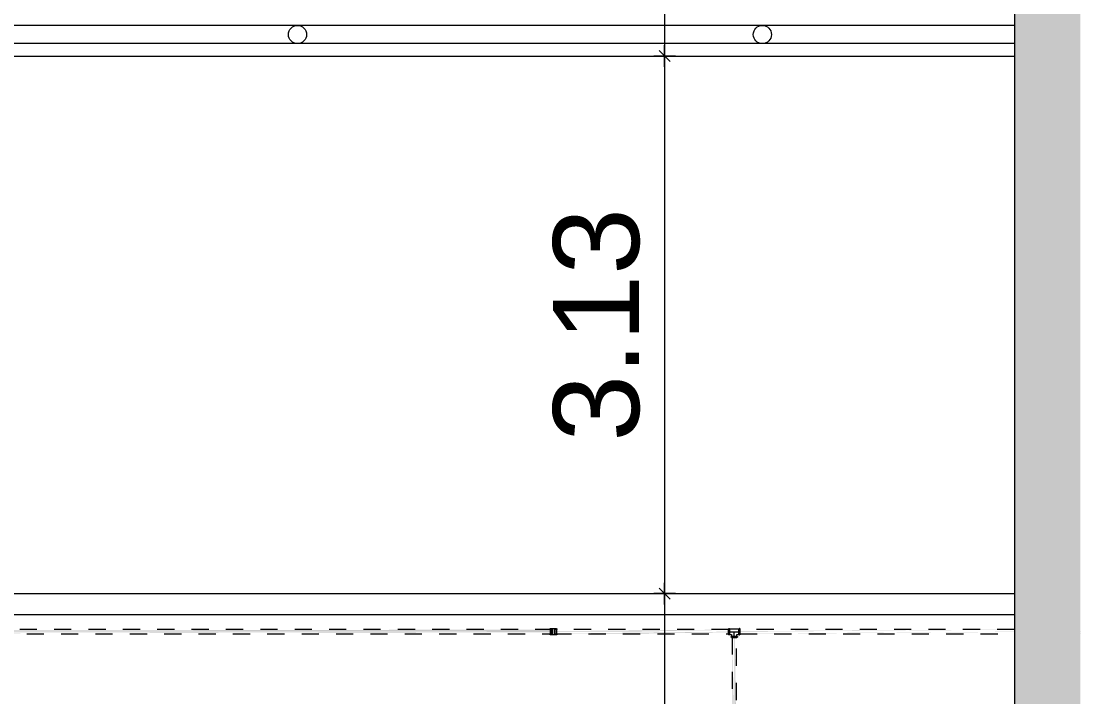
# Model space of a CAD drawing. Header units: metres. Extents: x 149 to 429, y -3 to 162.
# Drawn here: x 339.56 to 345.69, y 103.48 to 107.42 of the extents above; entities that cross this region are included whole.
import ezdxf

# ---------------------------------------------------------------- set-up
doc = ezdxf.new("R2010")
doc.units = ezdxf.units.M
doc.linetypes.add('Aligning Line', pattern=[0.012, 0.006, -0.006])
doc.linetypes.add('IMPORT-Dashed _3_', pattern=[0.75, 0.5, -0.25])
doc.layers.add('1053_ARQ_BASE_MATADOURO_2_dwg', color=7, linetype='Continuous', lineweight=5, true_color=0x767676)
doc.layers.add('1053_ARQ_BASE_MATADOURO_dwg', color=7, linetype='Continuous', lineweight=5, true_color=0x767676)
for name, color, linetype, lineweight in [('A-COTAS', 7, 'Continuous', 9), ('A-DETL', 7, 'Continuous', 5), ('A-DETL-GENF', 7, 'Continuous', 5), ('A-PISO', 7, 'Continuous', 5), ('A-PROJEÇÃO', 7, 'IMPORT-Dashed _3_', 15), ('A-VISTA03', 7, 'Continuous', 9), ('P-PIPE', 7, 'Continuous', 5), ('P-PIPE-CNTR', 7, 'Continuous', 5)]:
    doc.layers.add(name, color=color, linetype=linetype, lineweight=lineweight)
doc.styles.add('Arial_6', font='arial.ttf', dxfattribs={"height": 0.5})

# ---------------------------------------------------------------- blocks, each defined once
blk = doc.blocks.new('AÇO_Luva - AÇO_Luva-V131-TÉRREO 1_20 - Dependente 2')
at = {"layer": 'P-PIPE'}
for p, q in [((0.005, 0.0162), (0.034, 0.0162)), ((0.005, 0.0162), (0.005, -0.0162)), ((0.005, 0.0162), (0.005, 0.0115)), ((0.034, 0.0162), (0.034, -0.0162)), ((0.034, 0.0162), (0.034, 0.0115)), ((0.005, -0.0115), (0.005, -0.0162)), ((0.034, -0.0162), (0.005, -0.0162)), ((0.034, -0.0115), (0.034, -0.0162))]:
    blk.add_line(p, q, dxfattribs=at)
at = {"layer": 'P-PIPE', "flags": 128}
for points in [[(0.005, 0.0162), (0.005, 0.0163), (0.005, 0.0164), (0.005, 0.0165), (0.005, 0.0166), (0.005, 0.0167), (0.0049, 0.0168), (0.0049, 0.0169), (0.0049, 0.017), (0.0048, 0.0171), (0.0048, 0.0172), (0.0048, 0.0173), (0.0047, 0.0174), (0.0047, 0.0174), (0.0046, 0.0175), (0.0046, 0.0176), (0.0045, 0.0177), (0.0044, 0.0178), (0.0044, 0.0178), (0.0043, 0.0179), (0.0042, 0.018), (0.0042, 0.0181), (0.0041, 0.0181), (0.004, 0.0182), (0.0039, 0.0182), (0.0039, 0.0183), (0.0038, 0.0184), (0.0037, 0.0184), (0.0036, 0.0185), (0.0035, 0.0185), (0.0034, 0.0185), (0.0033, 0.0186), (0.0032, 0.0186), (0.0031, 0.0186), (0.003, 0.0186), (0.0029, 0.0187), (0.0028, 0.0187), (0.0027, 0.0187), (0.0026, 0.0187), (0.0025, 0.0187), (0.0024, 0.0187), (0.0023, 0.0187), (0.0022, 0.0187), (0.0021, 0.0187), (0.002, 0.0187), (0.0019, 0.0186), (0.0018, 0.0186), (0.0017, 0.0186), (0.0016, 0.0185), (0.0016, 0.0185), (0.0015, 0.0185), (0.0014, 0.0184), (0.0013, 0.0184), (0.0012, 0.0183), (0.0011, 0.0183), (0.001, 0.0182), (0.0009, 0.0182), (0.0009, 0.0181), (0.0008, 0.018), (0.0007, 0.018), (0.0007, 0.0179), (0.0006, 0.0178), (0.0005, 0.0177), (0.0005, 0.0177), (0.0004, 0.0176), (0.0004, 0.0175), (0.0003, 0.0174), (0.0003, 0.0173), (0.0002, 0.0172), (0.0002, 0.0171), (0.0001, 0.017), (0.0001, 0.0169), (0.0001, 0.0168), (0.0001, 0.0167), (0, 0.0167), (0, 0.0166), (0, 0.0165), (0, 0.0164), (0, 0.0163), (0, 0.0162)], [(0, -0.0162), (0, -0.0161), (0, -0.0161), (0, -0.016), (0, -0.0159), (0, -0.0157), (0, -0.0156), (0, -0.0154), (0, -0.0152), (0, -0.0149), (0, -0.0147), (0, -0.0144), (0, -0.0141), (0, -0.0137), (0, -0.0134), (0, -0.013), (0, -0.0126), (0, -0.0122), (0, -0.0117), (0, -0.0113), (0, -0.0108), (0, -0.0103), (0, -0.0098), (0, -0.0093), (0, -0.0088), (0, -0.0082), (0, -0.0076), (0, -0.0071), (0, -0.0065), (0, -0.0059), (0, -0.0053), (0, -0.0046), (0, -0.004), (0, -0.0034), (0, -0.0028), (0, -0.0021), (0, -0.0015), (0, -0.0008), (0, -0.0002), (0, 0.0005), (0, 0.0011), (0, 0.0018), (0, 0.0024), (0, 0.003), (0, 0.0037), (0, 0.0043), (0, 0.0049), (0, 0.0055), (0, 0.0061), (0, 0.0067), (0, 0.0073), (0, 0.0079), (0, 0.0085), (0, 0.009), (0, 0.0095), (0, 0.01), (0, 0.0105), (0, 0.011), (0, 0.0115), (0, 0.0119), (0, 0.0124), (0, 0.0128), (0, 0.0132), (0, 0.0135), (0, 0.0139), (0, 0.0142), (0, 0.0145), (0, 0.0148), (0, 0.015), (0, 0.0153), (0, 0.0155), (0, 0.0156), (0, 0.0158), (0, 0.0159), (0, 0.016), (0, 0.0161), (0, 0.0162), (0, 0.0162)], [(0, 0.0162), (0, 0.0161), (0, 0.0161), (0, 0.016), (0, 0.0159), (0, 0.0157), (0, 0.0156), (0, 0.0154), (0, 0.0152), (0, 0.0149), (0, 0.0147), (0, 0.0144), (0, 0.0141), (0, 0.0137), (0, 0.0134), (0, 0.013), (0, 0.0126), (0, 0.0122)], [(0.005, 0.0162), (0.005, 0.0161), (0.005, 0.0161), (0.005, 0.016), (0.005, 0.0159), (0.005, 0.0157), (0.005, 0.0156), (0.005, 0.0154), (0.005, 0.0152), (0.005, 0.0149), (0.005, 0.0147), (0.005, 0.0144), (0.005, 0.0141), (0.005, 0.0137), (0.005, 0.0134), (0.005, 0.013), (0.005, 0.0126), (0.005, 0.0122), (0.005, 0.0117), (0.005, 0.0113), (0.005, 0.0108), (0.005, 0.0103), (0.005, 0.0098), (0.005, 0.0093), (0.005, 0.0088), (0.005, 0.0082), (0.005, 0.0076), (0.005, 0.0071), (0.005, 0.0065), (0.005, 0.0059), (0.005, 0.0053), (0.005, 0.0046), (0.005, 0.004), (0.005, 0.0034), (0.005, 0.0028), (0.005, 0.0021), (0.005, 0.0015), (0.005, 0.0008), (0.005, 0.0002), (0.005, -0.0005), (0.005, -0.0011), (0.005, -0.0018), (0.005, -0.0024), (0.005, -0.003), (0.005, -0.0037), (0.005, -0.0043), (0.005, -0.0049), (0.005, -0.0055), (0.005, -0.0061), (0.005, -0.0067), (0.005, -0.0073), (0.005, -0.0079), (0.005, -0.0085), (0.005, -0.009), (0.005, -0.0095), (0.005, -0.01), (0.005, -0.0105), (0.005, -0.011), (0.005, -0.0115), (0.005, -0.0119), (0.005, -0.0124), (0.005, -0.0128), (0.005, -0.0132), (0.005, -0.0135), (0.005, -0.0139), (0.005, -0.0142), (0.005, -0.0145), (0.005, -0.0148), (0.005, -0.015), (0.005, -0.0153), (0.005, -0.0155), (0.005, -0.0156), (0.005, -0.0158), (0.005, -0.0159), (0.005, -0.016), (0.005, -0.0161), (0.005, -0.0162), (0.005, -0.0162)], [(0.005, 0.0119), (0.005, 0.0124), (0.005, 0.0128), (0.005, 0.0132), (0.005, 0.0135), (0.005, 0.0139), (0.005, 0.0142), (0.005, 0.0145), (0.005, 0.0148), (0.005, 0.015), (0.005, 0.0153), (0.005, 0.0155), (0.005, 0.0156), (0.005, 0.0158), (0.005, 0.0159), (0.005, 0.016), (0.005, 0.0161), (0.005, 0.0162), (0.005, 0.0162)], [(0.039, 0.0162), (0.039, 0.0163), (0.039, 0.0164), (0.039, 0.0165), (0.039, 0.0166), (0.039, 0.0167), (0.0389, 0.0168), (0.0389, 0.0169), (0.0389, 0.017), (0.0388, 0.0171), (0.0388, 0.0172), (0.0388, 0.0173), (0.0387, 0.0174), (0.0387, 0.0174), (0.0386, 0.0175), (0.0386, 0.0176), (0.0385, 0.0177), (0.0384, 0.0178), (0.0384, 0.0178), (0.0383, 0.0179), (0.0382, 0.018), (0.0382, 0.0181), (0.0381, 0.0181), (0.038, 0.0182), (0.0379, 0.0182), (0.0379, 0.0183), (0.0378, 0.0184), (0.0377, 0.0184), (0.0376, 0.0185), (0.0375, 0.0185), (0.0374, 0.0185), (0.0373, 0.0186), (0.0372, 0.0186), (0.0371, 0.0186), (0.037, 0.0186), (0.0369, 0.0187), (0.0368, 0.0187), (0.0367, 0.0187), (0.0366, 0.0187), (0.0365, 0.0187), (0.0364, 0.0187), (0.0363, 0.0187), (0.0362, 0.0187), (0.0361, 0.0187), (0.036, 0.0187), (0.0359, 0.0186), (0.0358, 0.0186), (0.0357, 0.0186), (0.0356, 0.0185), (0.0356, 0.0185), (0.0355, 0.0185), (0.0354, 0.0184), (0.0353, 0.0184), (0.0352, 0.0183), (0.0351, 0.0183), (0.035, 0.0182), (0.0349, 0.0182), (0.0349, 0.0181), (0.0348, 0.018), (0.0347, 0.018), (0.0347, 0.0179), (0.0346, 0.0178), (0.0345, 0.0177), (0.0345, 0.0177), (0.0344, 0.0176), (0.0344, 0.0175), (0.0343, 0.0174), (0.0343, 0.0173), (0.0342, 0.0172), (0.0342, 0.0171), (0.0341, 0.017), (0.0341, 0.0169), (0.0341, 0.0168), (0.0341, 0.0167), (0.034, 0.0167), (0.034, 0.0166), (0.034, 0.0165), (0.034, 0.0164), (0.034, 0.0163), (0.034, 0.0162)], [(0.034, -0.0162), (0.034, -0.0161), (0.034, -0.0161), (0.034, -0.016), (0.034, -0.0159), (0.034, -0.0157), (0.034, -0.0156), (0.034, -0.0154), (0.034, -0.0152), (0.034, -0.0149), (0.034, -0.0147), (0.034, -0.0144), (0.034, -0.0141), (0.034, -0.0137), (0.034, -0.0134), (0.034, -0.013), (0.034, -0.0126), (0.034, -0.0122), (0.034, -0.0117), (0.034, -0.0113), (0.034, -0.0108), (0.034, -0.0103), (0.034, -0.0098), (0.034, -0.0093), (0.034, -0.0088), (0.034, -0.0082), (0.034, -0.0076), (0.034, -0.0071), (0.034, -0.0065), (0.034, -0.0059), (0.034, -0.0053), (0.034, -0.0046), (0.034, -0.004), (0.034, -0.0034), (0.034, -0.0028), (0.034, -0.0021), (0.034, -0.0015), (0.034, -0.0008), (0.034, -0.0002), (0.034, 0.0005), (0.034, 0.0011), (0.034, 0.0018), (0.034, 0.0024), (0.034, 0.003), (0.034, 0.0037), (0.034, 0.0043), (0.034, 0.0049), (0.034, 0.0055), (0.034, 0.0061), (0.034, 0.0067), (0.034, 0.0073), (0.034, 0.0079), (0.034, 0.0085), (0.034, 0.009), (0.034, 0.0095), (0.034, 0.01), (0.034, 0.0105), (0.034, 0.011), (0.034, 0.0115), (0.034, 0.0119), (0.034, 0.0124), (0.034, 0.0128), (0.034, 0.0132), (0.034, 0.0135), (0.034, 0.0139), (0.034, 0.0142), (0.034, 0.0145), (0.034, 0.0148), (0.034, 0.015), (0.034, 0.0153), (0.034, 0.0155), (0.034, 0.0156), (0.034, 0.0158), (0.034, 0.0159), (0.034, 0.016), (0.034, 0.0161), (0.034, 0.0162), (0.034, 0.0162)], [(0.034, 0.0162), (0.034, 0.0161), (0.034, 0.0161), (0.034, 0.016), (0.034, 0.0159), (0.034, 0.0157), (0.034, 0.0156), (0.034, 0.0154), (0.034, 0.0152), (0.034, 0.0149), (0.034, 0.0147), (0.034, 0.0144), (0.034, 0.0141), (0.034, 0.0137), (0.034, 0.0134), (0.034, 0.013), (0.034, 0.0126), (0.034, 0.0122)], [(0.039, 0.0162), (0.039, 0.0161), (0.039, 0.0161), (0.039, 0.016), (0.039, 0.0159), (0.039, 0.0157), (0.039, 0.0156), (0.039, 0.0154), (0.039, 0.0152), (0.039, 0.0149), (0.039, 0.0147), (0.039, 0.0144), (0.039, 0.0141), (0.039, 0.0137), (0.039, 0.0134), (0.039, 0.013), (0.039, 0.0126), (0.039, 0.0122), (0.039, 0.0117), (0.039, 0.0113), (0.039, 0.0108), (0.039, 0.0103), (0.039, 0.0098), (0.039, 0.0093), (0.039, 0.0088), (0.039, 0.0082), (0.039, 0.0076), (0.039, 0.0071), (0.039, 0.0065), (0.039, 0.0059), (0.039, 0.0053), (0.039, 0.0046), (0.039, 0.004), (0.039, 0.0034), (0.039, 0.0028), (0.039, 0.0021), (0.039, 0.0015), (0.039, 0.0008), (0.039, 0.0002), (0.039, -0.0005), (0.039, -0.0011), (0.039, -0.0018), (0.039, -0.0024), (0.039, -0.003), (0.039, -0.0037), (0.039, -0.0043), (0.039, -0.0049), (0.039, -0.0055), (0.039, -0.0061), (0.039, -0.0067), (0.039, -0.0073), (0.039, -0.0079), (0.039, -0.0085), (0.039, -0.009), (0.039, -0.0095), (0.039, -0.01), (0.039, -0.0105), (0.039, -0.011), (0.039, -0.0115), (0.039, -0.0119), (0.039, -0.0124), (0.039, -0.0128), (0.039, -0.0132), (0.039, -0.0135), (0.039, -0.0139), (0.039, -0.0142), (0.039, -0.0145), (0.039, -0.0148), (0.039, -0.015), (0.039, -0.0153), (0.039, -0.0155), (0.039, -0.0156), (0.039, -0.0158), (0.039, -0.0159), (0.039, -0.016), (0.039, -0.0161), (0.039, -0.0162), (0.039, -0.0162)], [(0.039, 0.0124), (0.039, 0.0128), (0.039, 0.0132), (0.039, 0.0135), (0.039, 0.0139), (0.039, 0.0142), (0.039, 0.0145), (0.039, 0.0148), (0.039, 0.015), (0.039, 0.0153), (0.039, 0.0155), (0.039, 0.0156), (0.039, 0.0158), (0.039, 0.0159), (0.039, 0.016), (0.039, 0.0161), (0.039, 0.0162), (0.039, 0.0162)], [(0, -0.0119), (0, -0.0124), (0, -0.0128), (0, -0.0132), (0, -0.0135), (0, -0.0139), (0, -0.0142), (0, -0.0145), (0, -0.0148), (0, -0.015), (0, -0.0153), (0, -0.0155), (0, -0.0156), (0, -0.0158), (0, -0.0159), (0, -0.016), (0, -0.0161), (0, -0.0162), (0, -0.0162)], [(0, -0.0162), (0, -0.0163), (0, -0.0164), (0, -0.0165), (0, -0.0166), (0, -0.0167), (0.0001, -0.0168), (0.0001, -0.0169), (0.0001, -0.017), (0.0002, -0.0171), (0.0002, -0.0172), (0.0002, -0.0173), (0.0003, -0.0174), (0.0003, -0.0174), (0.0004, -0.0175), (0.0004, -0.0176), (0.0005, -0.0177), (0.0006, -0.0178), (0.0006, -0.0178), (0.0007, -0.0179), (0.0008, -0.018), (0.0008, -0.0181), (0.0009, -0.0181), (0.001, -0.0182), (0.0011, -0.0182), (0.0011, -0.0183), (0.0012, -0.0184), (0.0013, -0.0184), (0.0014, -0.0185), (0.0015, -0.0185), (0.0016, -0.0185), (0.0017, -0.0186), (0.0018, -0.0186), (0.0019, -0.0186), (0.002, -0.0186), (0.0021, -0.0187), (0.0022, -0.0187), (0.0023, -0.0187), (0.0024, -0.0187), (0.0025, -0.0187), (0.0026, -0.0187), (0.0027, -0.0187), (0.0028, -0.0187), (0.0029, -0.0187), (0.003, -0.0187), (0.0031, -0.0186), (0.0032, -0.0186), (0.0033, -0.0186), (0.0034, -0.0185), (0.0034, -0.0185), (0.0035, -0.0185), (0.0036, -0.0184), (0.0037, -0.0184), (0.0038, -0.0183), (0.0039, -0.0183), (0.004, -0.0182), (0.0041, -0.0182), (0.0041, -0.0181), (0.0042, -0.018), (0.0043, -0.018), (0.0043, -0.0179), (0.0044, -0.0178), (0.0045, -0.0177), (0.0045, -0.0177), (0.0046, -0.0176), (0.0046, -0.0175), (0.0047, -0.0174), (0.0047, -0.0173), (0.0048, -0.0172), (0.0048, -0.0171), (0.0049, -0.017), (0.0049, -0.0169), (0.0049, -0.0168), (0.0049, -0.0167), (0.005, -0.0167), (0.005, -0.0166), (0.005, -0.0165), (0.005, -0.0164), (0.005, -0.0163), (0.005, -0.0162)], [(0.005, -0.0162), (0.005, -0.0161), (0.005, -0.0161), (0.005, -0.016), (0.005, -0.0159), (0.005, -0.0157), (0.005, -0.0156), (0.005, -0.0154), (0.005, -0.0152), (0.005, -0.0149), (0.005, -0.0147), (0.005, -0.0144), (0.005, -0.0141), (0.005, -0.0137), (0.005, -0.0134), (0.005, -0.013), (0.005, -0.0126), (0.005, -0.0122)], [(0.034, -0.0124), (0.034, -0.0128), (0.034, -0.0132), (0.034, -0.0135), (0.034, -0.0139), (0.034, -0.0142), (0.034, -0.0145), (0.034, -0.0148), (0.034, -0.015), (0.034, -0.0153), (0.034, -0.0155), (0.034, -0.0156), (0.034, -0.0158), (0.034, -0.0159), (0.034, -0.016), (0.034, -0.0161), (0.034, -0.0162), (0.034, -0.0162)], [(0.034, -0.0162), (0.034, -0.0163), (0.034, -0.0164), (0.034, -0.0165), (0.034, -0.0166), (0.034, -0.0167), (0.0341, -0.0168), (0.0341, -0.0169), (0.0341, -0.017), (0.0342, -0.0171), (0.0342, -0.0172), (0.0342, -0.0173), (0.0343, -0.0174), (0.0343, -0.0174), (0.0344, -0.0175), (0.0344, -0.0176), (0.0345, -0.0177), (0.0346, -0.0178), (0.0346, -0.0178), (0.0347, -0.0179), (0.0348, -0.018), (0.0348, -0.0181), (0.0349, -0.0181), (0.035, -0.0182), (0.0351, -0.0182), (0.0351, -0.0183), (0.0352, -0.0184), (0.0353, -0.0184), (0.0354, -0.0185), (0.0355, -0.0185), (0.0356, -0.0185), (0.0357, -0.0186), (0.0358, -0.0186), (0.0359, -0.0186), (0.036, -0.0186), (0.0361, -0.0187), (0.0362, -0.0187), (0.0363, -0.0187), (0.0364, -0.0187), (0.0365, -0.0187), (0.0366, -0.0187), (0.0367, -0.0187), (0.0368, -0.0187), (0.0369, -0.0187), (0.037, -0.0187), (0.0371, -0.0186), (0.0372, -0.0186), (0.0373, -0.0186), (0.0374, -0.0185), (0.0374, -0.0185), (0.0375, -0.0185), (0.0376, -0.0184), (0.0377, -0.0184), (0.0378, -0.0183), (0.0379, -0.0183), (0.038, -0.0182), (0.0381, -0.0182), (0.0381, -0.0181), (0.0382, -0.018), (0.0383, -0.018), (0.0383, -0.0179), (0.0384, -0.0178), (0.0385, -0.0177), (0.0385, -0.0177), (0.0386, -0.0176), (0.0386, -0.0175), (0.0387, -0.0174), (0.0387, -0.0173), (0.0388, -0.0172), (0.0388, -0.0171), (0.0389, -0.017), (0.0389, -0.0169), (0.0389, -0.0168), (0.0389, -0.0167), (0.039, -0.0167), (0.039, -0.0166), (0.039, -0.0165), (0.039, -0.0164), (0.039, -0.0163), (0.039, -0.0162)], [(0.039, -0.0162), (0.039, -0.0161), (0.039, -0.0161), (0.039, -0.016), (0.039, -0.0159), (0.039, -0.0157), (0.039, -0.0156), (0.039, -0.0154), (0.039, -0.0152), (0.039, -0.0149), (0.039, -0.0147), (0.039, -0.0144), (0.039, -0.0141), (0.039, -0.0137), (0.039, -0.0134), (0.039, -0.013), (0.039, -0.0126), (0.039, -0.0122)]]:
    blk.add_lwpolyline(points, dxfattribs=at)
blk = doc.blocks.new('1053_ARQ_BASE_MATADOURO_dwg_PU-Tick-4039619-TÉRREO 1_20 - Dependente 2')
at = {"layer": 'A-COTAS', "color": 253, "true_color": 0xaaaaaa}
for p, q in [((0, -1), (0, 1)), ((1, 0), (-1, 0)), ((-0.5, -0.5), (0.5, 0.5))]:
    blk.add_line(p, q, dxfattribs=at)
blk = doc.blocks.new('1053_ARQ_BASE_MATADOURO_dwg_arq geral tgov-4039641-TÉRREO 1_20 - Dependente 2')
at = {"layer": 'A-COTAS', "color": 253, "true_color": 0xaaaaaa}
for p, q in [((6.6946, 34.9357), (6.6946, 24.0907)), ((6.6946, 23.9657), (6.6946, 20.9622)), ((6.6946, 20.8372), (6.6946, 14.4907))]:
    blk.add_line(p, q, dxfattribs=at)
at = {"layer": 'A-PROJEÇÃO', "color": 253, "true_color": 0xaaaaaa, "flags": 128}
blk.add_lwpolyline([(12.1996, 15.2781), (-3.0504, 15.2781), (-3.0504, 20.7782), (8.7296, 20.7782)], dxfattribs=at)
at = {"layer": 'A-VISTA03', "color": 253, "true_color": 0xaaaaaa, "flags": 128}
blk.add_lwpolyline([(8.7296, 20.8982), (-3.0504, 20.8982), (-3.0504, 20.7782), (8.7296, 20.7782)], dxfattribs=at)
for p, xscale, yscale, zscale, rotation in [((6.6946, 24.0282), 0.0625, 0.0625, 0.0625, 269.9999999999996), ((6.6946, 24.0282), 0.06250000000000001, 0.06250000000000001, 0.06250000000000001, 89.99999999999962), ((6.6946, 20.8997), 0.0625, 0.0625, 0.0625, 269.9999999999996), ((6.6946, 20.8997), 0.06250000000000001, 0.06250000000000001, 0.06250000000000001, 89.99999999999962)]:
    blk.add_blockref('1053_ARQ_BASE_MATADOURO_dwg_PU-Tick-4039619-TÉRREO 1_20 - Dependente 2', p, dxfattribs=dict(xscale=xscale, yscale=yscale, zscale=zscale, rotation=rotation))
at = {"layer": 'A-COTAS', "insert": (6.0457, 22.4639), "char_height": 0.5, "width": 1.628048, "attachment_point": 2, "rotation": 90, "line_spacing_factor": 0.941778, "style": 'Arial_6'}
blk.add_mtext('3.13', dxfattribs=at)
blk = doc.blocks.new('1053_ARQ_BASE_MATADOURO_dwg-3625622-TÉRREO 1_20 - Dependente 2')
blk.add_blockref('1053_ARQ_BASE_MATADOURO_dwg_arq geral tgov-4039641-TÉRREO 1_20 - Dependente 2', (130.2098, 83.186))
blk = doc.blocks.new('1053_ARQ_BASE_MATADOURO_2_dwg-3637054-TÉRREO 1_20 - Dependente 2')
at = {"layer": 'A-PISO', "color": 253, "true_color": 0xaaaaaa}
for p, q in [((138.9394, 74.2062), (127.1431, 74.2062)), ((138.9394, 74.1002), (127.1431, 74.1002))]:
    blk.add_line(p, q, dxfattribs=at)
at = {"layer": 'A-PISO', "color": 253, "true_color": 0xaaaaaa, "flags": 128}
blk.add_lwpolyline([(127.1431, 71.0282), (127.1431, 74.0282), (138.9394, 74.0282)], dxfattribs=at)
at = {"layer": 'A-PISO', "color": 253, "true_color": 0xaaaaaa}
for centre in [(134.7681, 74.1532), (137.4732, 74.1532)]:
    blk.add_circle(centre, 0.053, dxfattribs=at)

msp = doc.modelspace()

# ---------------------------------------------------------------- hatches: boundary and pattern name
at = {"layer": 'A-DETL-GENF', "true_color": 0xffff00}
h = msp.add_hatch(color=2, dxfattribs=at)
h.paths.add_polyline_path([(365.8845, 99.7704), (366.9273, 99.7791), (366.9273, 110.2375), (345.3444, 110.2375), (345.3444, 99.7704), (365.7098, 99.7704)])
h.paths.add_polyline_path([(348.6358, 99.8939), (345.729, 99.8939), (345.729, 109.9402), (366.7201, 109.9402), (366.7201, 99.8939), (349.5005, 99.8939)])
at = {"layer": 'P-PIPE', "true_color": 0xc0c0c0}
for points in [[(342.6569, 103.8642), (342.6569, 103.8767), (337.1974, 103.8674), (337.1974, 103.8642), (341.8366, 103.8642)], [(337.1974, 103.8517), (342.6569, 103.8609), (342.6569, 103.8642), (337.1974, 103.8534), (337.1974, 103.8521)], [(343.114, 103.8642), (343.6814, 103.875), (343.6814, 103.8763), (342.6669, 103.8674), (342.6669, 103.8642)], [(343.114, 103.8521), (343.6814, 103.861), (343.6814, 103.8642), (342.6669, 103.8534), (342.6669, 103.8521)], [(343.7024, 103.2663), (343.7144, 103.2663), (343.7036, 103.8312), (343.7024, 103.8312), (343.7024, 103.5905)], [(343.7177, 103.2663), (343.7265, 103.2663), (343.7177, 103.8312), (343.7144, 103.8312), (343.7144, 103.2663)]]:
    msp.add_hatch(color=9, dxfattribs=at).paths.add_polyline_path(points)
h = msp.add_hatch(color=9, dxfattribs=at)
h.paths.add_polyline_path([(346.9459, 103.8642), (347.9456, 103.875), (347.9456, 103.8767), (345.729, 103.8659), (345.729, 103.8642), (346.1719, 103.8642)])
h.paths.add_polyline_path([(343.7474, 103.8642), (345.3444, 103.8758), (345.3444, 103.8767), (343.7474, 103.8674)])
h = msp.add_hatch(color=9, dxfattribs=at)
h.paths.add_polyline_path([(343.7474, 103.8517), (345.3444, 103.863), (345.3444, 103.8642), (343.7474, 103.8534), (343.7474, 103.8521)])
h.paths.add_polyline_path([(346.0282, 103.8517), (347.9456, 103.8609), (347.9456, 103.8642), (345.729, 103.8528), (345.729, 103.8517)])

# ---------------------------------------------------------------- linework, layer by layer
at = {"layer": 'A-DETL'}
msp.add_line((345.3444, 110.2375), (345.3444, 99.7704), dxfattribs=at)
at = {"layer": 'P-PIPE', "linetype": 'Aligning Line', "lineweight": 15}
for p, q in [((342.6569, 103.8767), (337.1974, 103.8767)), ((337.1974, 103.8517), (342.6569, 103.8517)), ((342.6569, 103.8517), (342.6569, 103.8767)), ((343.6814, 103.8767), (342.6669, 103.8767)), ((342.6669, 103.8767), (342.6669, 103.8517)), ((342.6669, 103.8767), (342.6669, 103.8763)), ((342.6669, 103.8521), (342.6669, 103.8517)), ((342.6669, 103.8517), (343.6814, 103.8517)), ((343.6814, 103.8763), (343.6814, 103.8767)), ((343.6814, 103.8517), (343.6814, 103.8767)), ((343.6814, 103.8517), (343.6814, 103.8521)), ((345.3444, 103.8767), (343.7474, 103.8767)), ((343.7474, 103.8767), (343.7474, 103.8517)), ((343.7474, 103.8517), (345.3444, 103.8517)), ((343.7019, 103.8312), (343.7019, 103.2663)), ((343.7269, 103.2663), (343.7269, 103.8312))]:
    msp.add_line(p, q, dxfattribs=at)
at = {"layer": 'P-PIPE'}
for p, q in [((343.7474, 103.8799), (343.6814, 103.8799)), ((343.6814, 103.8799), (343.6814, 103.8485)), ((343.6814, 103.8799), (343.6814, 103.8753)), ((343.6814, 103.8799), (343.6814, 103.8753)), ((343.6814, 103.8799), (343.6814, 103.8485)), ((343.6814, 103.8531), (343.6814, 103.8485)), ((343.6814, 103.8531), (343.6814, 103.8485)), ((343.6814, 103.8485), (343.6987, 103.8485)), ((343.6849, 103.8824), (343.6839, 103.8824)), ((343.6839, 103.846), (343.6849, 103.846)), ((343.6874, 103.8799), (343.6874, 103.8485)), ((343.6874, 103.8799), (343.6874, 103.8485)), ((343.6987, 103.8485), (343.6987, 103.8312)), ((343.7301, 103.8485), (343.7474, 103.8485)), ((343.7301, 103.8312), (343.7301, 103.8485)), ((343.7414, 103.8485), (343.7414, 103.8799)), ((343.7414, 103.8485), (343.7414, 103.8799)), ((343.7449, 103.8824), (343.7439, 103.8824)), ((343.7439, 103.846), (343.7449, 103.846)), ((343.7474, 103.8778), (343.7474, 103.8799)), ((343.7474, 103.8485), (343.7474, 103.8799)), ((343.7474, 103.8753), (343.7474, 103.8799)), ((343.7474, 103.8485), (343.7474, 103.8799)), ((343.7474, 103.8485), (343.7474, 103.8531)), ((343.7474, 103.8485), (343.7474, 103.8506)), ((343.6962, 103.8347), (343.6962, 103.8337)), ((343.6987, 103.8372), (343.7301, 103.8372)), ((343.6987, 103.8372), (343.7301, 103.8372)), ((343.6987, 103.8312), (343.7033, 103.8312)), ((343.6987, 103.8312), (343.7301, 103.8312)), ((343.7033, 103.8312), (343.6987, 103.8312)), ((343.7301, 103.8312), (343.6987, 103.8312)), ((343.7255, 103.8312), (343.7301, 103.8312)), ((343.7301, 103.8312), (343.7255, 103.8312)), ((343.7326, 103.8337), (343.7326, 103.8347))]:
    msp.add_line(p, q, dxfattribs=at)
at = {"layer": 'P-PIPE', "flags": 128}
for points in [[(343.6814, 103.8799), (343.6814, 103.88), (343.6815, 103.8801), (343.6815, 103.8802), (343.6815, 103.8803), (343.6815, 103.8804), (343.6815, 103.8805), (343.6815, 103.8806), (343.6816, 103.8807), (343.6816, 103.8808), (343.6816, 103.8809), (343.6817, 103.8809), (343.6817, 103.881), (343.6818, 103.8811), (343.6818, 103.8812), (343.6819, 103.8813), (343.6819, 103.8814), (343.682, 103.8815), (343.6821, 103.8815), (343.6821, 103.8816), (343.6822, 103.8817), (343.6823, 103.8817), (343.6824, 103.8818), (343.6824, 103.8819), (343.6825, 103.8819), (343.6826, 103.882), (343.6827, 103.882), (343.6828, 103.8821), (343.6829, 103.8821), (343.6829, 103.8822), (343.683, 103.8822), (343.6831, 103.8822), (343.6832, 103.8823), (343.6833, 103.8823), (343.6834, 103.8823), (343.6835, 103.8823), (343.6836, 103.8824), (343.6837, 103.8824), (343.6838, 103.8824), (343.6839, 103.8824), (343.6839, 103.8824)], [(343.6814, 103.8762), (343.6814, 103.8766), (343.6814, 103.8769), (343.6814, 103.8773), (343.6814, 103.8776), (343.6814, 103.878), (343.6814, 103.8782), (343.6814, 103.8785), (343.6814, 103.8788), (343.6814, 103.879), (343.6814, 103.8792), (343.6814, 103.8794), (343.6814, 103.8795), (343.6814, 103.8796), (343.6814, 103.8797), (343.6814, 103.8798), (343.6814, 103.8799), (343.6814, 103.8799)], [(343.6814, 103.8799), (343.6814, 103.8798), (343.6814, 103.8798), (343.6814, 103.8797), (343.6814, 103.8796), (343.6814, 103.8794), (343.6814, 103.8793), (343.6814, 103.8791), (343.6814, 103.8789), (343.6814, 103.8786), (343.6814, 103.8784), (343.6814, 103.8781), (343.6814, 103.8778), (343.6814, 103.8775), (343.6814, 103.8771), (343.6814, 103.8768), (343.6814, 103.8764), (343.6814, 103.876), (343.6814, 103.8756), (343.6814, 103.8751), (343.6814, 103.8747), (343.6814, 103.8742), (343.6814, 103.8737), (343.6814, 103.8732), (343.6814, 103.8727), (343.6814, 103.8721), (343.6814, 103.8716), (343.6814, 103.871), (343.6814, 103.8705), (343.6814, 103.8699), (343.6814, 103.8693), (343.6814, 103.8687), (343.6814, 103.8681), (343.6814, 103.8675), (343.6814, 103.8669), (343.6814, 103.8662), (343.6814, 103.8656), (343.6814, 103.865), (343.6814, 103.8644), (343.6814, 103.8637), (343.6814, 103.8631), (343.6814, 103.8625), (343.6814, 103.8619), (343.6814, 103.8612), (343.6814, 103.8606), (343.6814, 103.86), (343.6814, 103.8594), (343.6814, 103.8588), (343.6814, 103.8582), (343.6814, 103.8577), (343.6814, 103.8571), (343.6814, 103.8565), (343.6814, 103.856), (343.6814, 103.8555), (343.6814, 103.8549), (343.6814, 103.8544), (343.6814, 103.854), (343.6814, 103.8535), (343.6814, 103.853), (343.6814, 103.8526), (343.6814, 103.8522), (343.6814, 103.8518), (343.6814, 103.8514), (343.6814, 103.8511), (343.6814, 103.8507), (343.6814, 103.8504), (343.6814, 103.8501), (343.6814, 103.8499), (343.6814, 103.8496), (343.6814, 103.8494), (343.6814, 103.8492), (343.6814, 103.849), (343.6814, 103.8489), (343.6814, 103.8487), (343.6814, 103.8486), (343.6814, 103.8486), (343.6814, 103.8485), (343.6814, 103.8485)], [(343.6814, 103.8485), (343.6814, 103.8485), (343.6814, 103.8486), (343.6814, 103.8487), (343.6814, 103.8488), (343.6814, 103.8489), (343.6814, 103.8491), (343.6814, 103.8493), (343.6814, 103.8495), (343.6814, 103.8497), (343.6814, 103.85), (343.6814, 103.8503), (343.6814, 103.8506), (343.6814, 103.8509), (343.6814, 103.8512), (343.6814, 103.8516), (343.6814, 103.852)], [(343.6839, 103.846), (343.6838, 103.846), (343.6837, 103.846), (343.6836, 103.846), (343.6835, 103.846), (343.6834, 103.846), (343.6834, 103.8461), (343.6833, 103.8461), (343.6832, 103.8461), (343.6831, 103.8461), (343.683, 103.8462), (343.6829, 103.8462), (343.6828, 103.8463), (343.6827, 103.8463), (343.6826, 103.8464), (343.6825, 103.8464), (343.6825, 103.8465), (343.6824, 103.8465), (343.6823, 103.8466), (343.6822, 103.8467), (343.6822, 103.8467), (343.6821, 103.8468), (343.682, 103.8469), (343.682, 103.847), (343.6819, 103.8471), (343.6818, 103.8471), (343.6818, 103.8472), (343.6817, 103.8473), (343.6817, 103.8474), (343.6817, 103.8475), (343.6816, 103.8476), (343.6816, 103.8477), (343.6816, 103.8478), (343.6815, 103.8479), (343.6815, 103.848), (343.6815, 103.8481), (343.6815, 103.8482), (343.6815, 103.8483), (343.6814, 103.8484), (343.6814, 103.8485), (343.6814, 103.8485)], [(343.6849, 103.8824), (343.685, 103.8824), (343.6851, 103.8824), (343.6852, 103.8824), (343.6853, 103.8824), (343.6854, 103.8823), (343.6855, 103.8823), (343.6856, 103.8823), (343.6857, 103.8823), (343.6858, 103.8822), (343.6859, 103.8822), (343.686, 103.8821), (343.6861, 103.8821), (343.6862, 103.8821), (343.6863, 103.882), (343.6864, 103.8819), (343.6864, 103.8819), (343.6865, 103.8818), (343.6866, 103.8818), (343.6867, 103.8817), (343.6867, 103.8816), (343.6868, 103.8816), (343.6869, 103.8815), (343.6869, 103.8814), (343.687, 103.8813), (343.687, 103.8812), (343.6871, 103.8811), (343.6872, 103.8811), (343.6872, 103.881), (343.6872, 103.8809), (343.6873, 103.8808), (343.6873, 103.8807), (343.6873, 103.8806), (343.6874, 103.8805), (343.6874, 103.8804), (343.6874, 103.8803), (343.6874, 103.8802), (343.6874, 103.8801), (343.6874, 103.88), (343.6874, 103.8799), (343.6874, 103.8799)], [(343.6874, 103.8485), (343.6874, 103.8484), (343.6874, 103.8483), (343.6874, 103.8482), (343.6874, 103.8481), (343.6874, 103.848), (343.6874, 103.8479), (343.6873, 103.8478), (343.6873, 103.8477), (343.6873, 103.8476), (343.6872, 103.8475), (343.6872, 103.8474), (343.6872, 103.8473), (343.6871, 103.8472), (343.6871, 103.8472), (343.687, 103.8471), (343.687, 103.847), (343.6869, 103.8469), (343.6868, 103.8468), (343.6868, 103.8468), (343.6867, 103.8467), (343.6866, 103.8466), (343.6865, 103.8466), (343.6865, 103.8465), (343.6864, 103.8464), (343.6863, 103.8464), (343.6862, 103.8463), (343.6861, 103.8463), (343.686, 103.8462), (343.6859, 103.8462), (343.6859, 103.8462), (343.6858, 103.8461), (343.6857, 103.8461), (343.6856, 103.8461), (343.6855, 103.846), (343.6854, 103.846), (343.6853, 103.846), (343.6852, 103.846), (343.6851, 103.846), (343.685, 103.846), (343.6849, 103.846)], [(343.6874, 103.8799), (343.6874, 103.8798), (343.6874, 103.8798), (343.6874, 103.8797), (343.6874, 103.8796), (343.6874, 103.8794), (343.6874, 103.8793), (343.6874, 103.8791), (343.6874, 103.8789), (343.6874, 103.8786), (343.6874, 103.8784), (343.6874, 103.8781), (343.6874, 103.8778), (343.6874, 103.8775), (343.6874, 103.8771), (343.6874, 103.8768), (343.6874, 103.8764), (343.6874, 103.876), (343.6874, 103.8756), (343.6874, 103.8751), (343.6874, 103.8747), (343.6874, 103.8742), (343.6874, 103.8737), (343.6874, 103.8732), (343.6874, 103.8727), (343.6874, 103.8721), (343.6874, 103.8716), (343.6874, 103.871), (343.6874, 103.8705), (343.6874, 103.8699), (343.6874, 103.8693), (343.6874, 103.8687), (343.6874, 103.8681), (343.6874, 103.8675), (343.6874, 103.8669), (343.6874, 103.8662), (343.6874, 103.8656), (343.6874, 103.865), (343.6874, 103.8644), (343.6874, 103.8637), (343.6874, 103.8631), (343.6874, 103.8625), (343.6874, 103.8619), (343.6874, 103.8612), (343.6874, 103.8606), (343.6874, 103.86), (343.6874, 103.8594), (343.6874, 103.8588), (343.6874, 103.8582), (343.6874, 103.8577), (343.6874, 103.8571), (343.6874, 103.8565), (343.6874, 103.856), (343.6874, 103.8555), (343.6874, 103.8549), (343.6874, 103.8544), (343.6874, 103.854), (343.6874, 103.8535), (343.6874, 103.853), (343.6874, 103.8526), (343.6874, 103.8522), (343.6874, 103.8518), (343.6874, 103.8514), (343.6874, 103.8511), (343.6874, 103.8507), (343.6874, 103.8504), (343.6874, 103.8501), (343.6874, 103.8499), (343.6874, 103.8496), (343.6874, 103.8494), (343.6874, 103.8492), (343.6874, 103.849), (343.6874, 103.8489), (343.6874, 103.8487), (343.6874, 103.8486), (343.6874, 103.8486), (343.6874, 103.8485), (343.6874, 103.8485)], [(343.6874, 103.8485), (343.6874, 103.8485), (343.6874, 103.8486), (343.6874, 103.8487), (343.6874, 103.8488), (343.6874, 103.8489), (343.6874, 103.8491), (343.6874, 103.8493), (343.6874, 103.8495), (343.6874, 103.8497), (343.6874, 103.85), (343.6874, 103.8503), (343.6874, 103.8506), (343.6874, 103.8509), (343.6874, 103.8512), (343.6874, 103.8516), (343.6874, 103.852), (343.6874, 103.8524), (343.6874, 103.8528), (343.6874, 103.8532), (343.6874, 103.8537), (343.6874, 103.8542), (343.6874, 103.8547), (343.6874, 103.8552), (343.6874, 103.8557), (343.6874, 103.8562), (343.6874, 103.8568), (343.6874, 103.8573), (343.6874, 103.8579), (343.6874, 103.8585), (343.6874, 103.8591), (343.6874, 103.8597), (343.6874, 103.8603), (343.6874, 103.8609), (343.6874, 103.8615), (343.6874, 103.8621), (343.6874, 103.8628), (343.6874, 103.8634), (343.6874, 103.864), (343.6874, 103.8646), (343.6874, 103.8653), (343.6874, 103.8659), (343.6874, 103.8665), (343.6874, 103.8671), (343.6874, 103.8678), (343.6874, 103.8684), (343.6874, 103.869), (343.6874, 103.8696), (343.6874, 103.8701), (343.6874, 103.8707), (343.6874, 103.8713), (343.6874, 103.8718), (343.6874, 103.8724), (343.6874, 103.8729), (343.6874, 103.8734), (343.6874, 103.8739), (343.6874, 103.8744), (343.6874, 103.8749), (343.6874, 103.8753), (343.6874, 103.8758), (343.6874, 103.8762), (343.6874, 103.8766), (343.6874, 103.8769), (343.6874, 103.8773), (343.6874, 103.8776), (343.6874, 103.878), (343.6874, 103.8782), (343.6874, 103.8785), (343.6874, 103.8788), (343.6874, 103.879), (343.6874, 103.8792), (343.6874, 103.8794), (343.6874, 103.8795), (343.6874, 103.8796), (343.6874, 103.8797), (343.6874, 103.8798), (343.6874, 103.8799), (343.6874, 103.8799)], [(343.7414, 103.8799), (343.7414, 103.88), (343.7415, 103.8801), (343.7415, 103.8802), (343.7415, 103.8803), (343.7415, 103.8804), (343.7415, 103.8805), (343.7415, 103.8806), (343.7416, 103.8807), (343.7416, 103.8808), (343.7416, 103.8809), (343.7417, 103.8809), (343.7417, 103.881), (343.7418, 103.8811), (343.7418, 103.8812), (343.7419, 103.8813), (343.7419, 103.8814), (343.742, 103.8815), (343.7421, 103.8815), (343.7421, 103.8816), (343.7422, 103.8817), (343.7423, 103.8817), (343.7424, 103.8818), (343.7424, 103.8819), (343.7425, 103.8819), (343.7426, 103.882), (343.7427, 103.882), (343.7428, 103.8821), (343.7429, 103.8821), (343.7429, 103.8822), (343.743, 103.8822), (343.7431, 103.8822), (343.7432, 103.8823), (343.7433, 103.8823), (343.7434, 103.8823), (343.7435, 103.8823), (343.7436, 103.8824), (343.7437, 103.8824), (343.7438, 103.8824), (343.7439, 103.8824), (343.7439, 103.8824)], [(343.7414, 103.8485), (343.7414, 103.8485), (343.7414, 103.8486), (343.7414, 103.8487), (343.7414, 103.8488), (343.7414, 103.8489), (343.7414, 103.8491), (343.7414, 103.8493), (343.7414, 103.8495), (343.7414, 103.8497), (343.7414, 103.85), (343.7414, 103.8503), (343.7414, 103.8506), (343.7414, 103.8509), (343.7414, 103.8512), (343.7414, 103.8516), (343.7414, 103.852), (343.7414, 103.8524), (343.7414, 103.8528), (343.7414, 103.8532), (343.7414, 103.8537), (343.7414, 103.8542), (343.7414, 103.8547), (343.7414, 103.8552), (343.7414, 103.8557), (343.7414, 103.8562), (343.7414, 103.8568), (343.7414, 103.8573), (343.7414, 103.8579), (343.7414, 103.8585), (343.7414, 103.8591), (343.7414, 103.8597), (343.7414, 103.8603), (343.7414, 103.8609), (343.7414, 103.8615), (343.7414, 103.8621), (343.7414, 103.8628), (343.7414, 103.8634), (343.7414, 103.864), (343.7414, 103.8646), (343.7414, 103.8653), (343.7414, 103.8659), (343.7414, 103.8665), (343.7414, 103.8671), (343.7414, 103.8678), (343.7414, 103.8684), (343.7414, 103.869), (343.7414, 103.8696), (343.7414, 103.8701), (343.7414, 103.8707), (343.7414, 103.8713), (343.7414, 103.8718), (343.7414, 103.8724), (343.7414, 103.8729), (343.7414, 103.8734), (343.7414, 103.8739), (343.7414, 103.8744), (343.7414, 103.8749), (343.7414, 103.8753), (343.7414, 103.8758), (343.7414, 103.8762), (343.7414, 103.8766), (343.7414, 103.8769), (343.7414, 103.8773), (343.7414, 103.8776), (343.7414, 103.878), (343.7414, 103.8782), (343.7414, 103.8785), (343.7414, 103.8788), (343.7414, 103.879), (343.7414, 103.8792), (343.7414, 103.8794), (343.7414, 103.8795), (343.7414, 103.8796), (343.7414, 103.8797), (343.7414, 103.8798), (343.7414, 103.8799), (343.7414, 103.8799)], [(343.7414, 103.8799), (343.7414, 103.8798), (343.7414, 103.8798), (343.7414, 103.8797), (343.7414, 103.8796), (343.7414, 103.8794), (343.7414, 103.8793), (343.7414, 103.8791), (343.7414, 103.8789), (343.7414, 103.8786), (343.7414, 103.8784), (343.7414, 103.8781), (343.7414, 103.8778), (343.7414, 103.8775), (343.7414, 103.8771), (343.7414, 103.8768), (343.7414, 103.8764), (343.7414, 103.876), (343.7414, 103.8756), (343.7414, 103.8751), (343.7414, 103.8747), (343.7414, 103.8742), (343.7414, 103.8737), (343.7414, 103.8732), (343.7414, 103.8727), (343.7414, 103.8721), (343.7414, 103.8716), (343.7414, 103.871), (343.7414, 103.8705), (343.7414, 103.8699), (343.7414, 103.8693), (343.7414, 103.8687), (343.7414, 103.8681), (343.7414, 103.8675), (343.7414, 103.8669), (343.7414, 103.8662), (343.7414, 103.8656), (343.7414, 103.865), (343.7414, 103.8644), (343.7414, 103.8637), (343.7414, 103.8631), (343.7414, 103.8625), (343.7414, 103.8619), (343.7414, 103.8612), (343.7414, 103.8606), (343.7414, 103.86), (343.7414, 103.8594), (343.7414, 103.8588), (343.7414, 103.8582), (343.7414, 103.8577), (343.7414, 103.8571), (343.7414, 103.8565), (343.7414, 103.856), (343.7414, 103.8555), (343.7414, 103.8549), (343.7414, 103.8544), (343.7414, 103.854), (343.7414, 103.8535), (343.7414, 103.853), (343.7414, 103.8526), (343.7414, 103.8522), (343.7414, 103.8518), (343.7414, 103.8514), (343.7414, 103.8511), (343.7414, 103.8507), (343.7414, 103.8504), (343.7414, 103.8501), (343.7414, 103.8499), (343.7414, 103.8496), (343.7414, 103.8494), (343.7414, 103.8492), (343.7414, 103.849), (343.7414, 103.8489), (343.7414, 103.8487), (343.7414, 103.8486), (343.7414, 103.8486), (343.7414, 103.8485), (343.7414, 103.8485)], [(343.7439, 103.846), (343.7438, 103.846), (343.7437, 103.846), (343.7436, 103.846), (343.7435, 103.846), (343.7434, 103.846), (343.7434, 103.8461), (343.7433, 103.8461), (343.7432, 103.8461), (343.7431, 103.8461), (343.743, 103.8462), (343.7429, 103.8462), (343.7428, 103.8463), (343.7427, 103.8463), (343.7426, 103.8464), (343.7425, 103.8464), (343.7425, 103.8465), (343.7424, 103.8465), (343.7423, 103.8466), (343.7422, 103.8467), (343.7422, 103.8467), (343.7421, 103.8468), (343.742, 103.8469), (343.742, 103.847), (343.7419, 103.8471), (343.7418, 103.8471), (343.7418, 103.8472), (343.7417, 103.8473), (343.7417, 103.8474), (343.7417, 103.8475), (343.7416, 103.8476), (343.7416, 103.8477), (343.7416, 103.8478), (343.7415, 103.8479), (343.7415, 103.848), (343.7415, 103.8481), (343.7415, 103.8482), (343.7415, 103.8483), (343.7414, 103.8484), (343.7414, 103.8485), (343.7414, 103.8485)], [(343.7449, 103.8824), (343.745, 103.8824), (343.7451, 103.8824), (343.7452, 103.8824), (343.7453, 103.8824), (343.7454, 103.8823), (343.7455, 103.8823), (343.7456, 103.8823), (343.7457, 103.8823), (343.7458, 103.8822), (343.7459, 103.8822), (343.746, 103.8821), (343.7461, 103.8821), (343.7462, 103.8821), (343.7463, 103.882), (343.7464, 103.8819), (343.7464, 103.8819), (343.7465, 103.8818), (343.7466, 103.8818), (343.7467, 103.8817), (343.7467, 103.8816), (343.7468, 103.8816), (343.7469, 103.8815), (343.7469, 103.8814), (343.747, 103.8813), (343.747, 103.8812), (343.7471, 103.8811), (343.7472, 103.8811), (343.7472, 103.881), (343.7472, 103.8809), (343.7473, 103.8808), (343.7473, 103.8807), (343.7473, 103.8806), (343.7474, 103.8805), (343.7474, 103.8804), (343.7474, 103.8803), (343.7474, 103.8802), (343.7474, 103.8801), (343.7474, 103.88), (343.7474, 103.8799), (343.7474, 103.8799)], [(343.7474, 103.8485), (343.7474, 103.8484), (343.7474, 103.8483), (343.7474, 103.8482), (343.7474, 103.8481), (343.7474, 103.848), (343.7474, 103.8479), (343.7473, 103.8478), (343.7473, 103.8477), (343.7473, 103.8476), (343.7472, 103.8475), (343.7472, 103.8474), (343.7472, 103.8473), (343.7471, 103.8472), (343.7471, 103.8472), (343.747, 103.8471), (343.747, 103.847), (343.7469, 103.8469), (343.7468, 103.8468), (343.7468, 103.8468), (343.7467, 103.8467), (343.7466, 103.8466), (343.7465, 103.8466), (343.7465, 103.8465), (343.7464, 103.8464), (343.7463, 103.8464), (343.7462, 103.8463), (343.7461, 103.8463), (343.746, 103.8462), (343.7459, 103.8462), (343.7459, 103.8462), (343.7458, 103.8461), (343.7457, 103.8461), (343.7456, 103.8461), (343.7455, 103.846), (343.7454, 103.846), (343.7453, 103.846), (343.7452, 103.846), (343.7451, 103.846), (343.745, 103.846), (343.7449, 103.846)], [(343.7474, 103.8799), (343.7474, 103.8798), (343.7474, 103.8798), (343.7474, 103.8797), (343.7474, 103.8796), (343.7474, 103.8794), (343.7474, 103.8793), (343.7474, 103.8791), (343.7474, 103.8789), (343.7474, 103.8786), (343.7474, 103.8784), (343.7474, 103.8781), (343.7474, 103.8778), (343.7474, 103.8775), (343.7474, 103.8771), (343.7474, 103.8768), (343.7474, 103.8764)], [(343.7474, 103.8485), (343.7474, 103.8485), (343.7474, 103.8486), (343.7474, 103.8487), (343.7474, 103.8488), (343.7474, 103.8489), (343.7474, 103.8491), (343.7474, 103.8493), (343.7474, 103.8495), (343.7474, 103.8497), (343.7474, 103.85), (343.7474, 103.8503), (343.7474, 103.8506), (343.7474, 103.8509), (343.7474, 103.8512), (343.7474, 103.8516), (343.7474, 103.852), (343.7474, 103.8524), (343.7474, 103.8528), (343.7474, 103.8532), (343.7474, 103.8537), (343.7474, 103.8542), (343.7474, 103.8547), (343.7474, 103.8552), (343.7474, 103.8557), (343.7474, 103.8562), (343.7474, 103.8568), (343.7474, 103.8573), (343.7474, 103.8579), (343.7474, 103.8585), (343.7474, 103.8591), (343.7474, 103.8597), (343.7474, 103.8603), (343.7474, 103.8609), (343.7474, 103.8615), (343.7474, 103.8621), (343.7474, 103.8628), (343.7474, 103.8634), (343.7474, 103.864), (343.7474, 103.8646), (343.7474, 103.8653), (343.7474, 103.8659), (343.7474, 103.8665), (343.7474, 103.8671), (343.7474, 103.8678), (343.7474, 103.8684), (343.7474, 103.869), (343.7474, 103.8696), (343.7474, 103.8701), (343.7474, 103.8707), (343.7474, 103.8713), (343.7474, 103.8718), (343.7474, 103.8724), (343.7474, 103.8729), (343.7474, 103.8734), (343.7474, 103.8739), (343.7474, 103.8744), (343.7474, 103.8749), (343.7474, 103.8753), (343.7474, 103.8758), (343.7474, 103.8762), (343.7474, 103.8766), (343.7474, 103.8769), (343.7474, 103.8773), (343.7474, 103.8776), (343.7474, 103.878), (343.7474, 103.8782), (343.7474, 103.8785), (343.7474, 103.8788), (343.7474, 103.879), (343.7474, 103.8792), (343.7474, 103.8794), (343.7474, 103.8795), (343.7474, 103.8796), (343.7474, 103.8797), (343.7474, 103.8798), (343.7474, 103.8799), (343.7474, 103.8799)], [(343.7474, 103.8522), (343.7474, 103.8518), (343.7474, 103.8514), (343.7474, 103.8511), (343.7474, 103.8507), (343.7474, 103.8504), (343.7474, 103.8501), (343.7474, 103.8499), (343.7474, 103.8496), (343.7474, 103.8494), (343.7474, 103.8492), (343.7474, 103.849), (343.7474, 103.8489), (343.7474, 103.8487), (343.7474, 103.8486), (343.7474, 103.8486), (343.7474, 103.8485), (343.7474, 103.8485)], [(343.6962, 103.8347), (343.6962, 103.8348), (343.6963, 103.8349), (343.6963, 103.835), (343.6963, 103.8351), (343.6963, 103.8352), (343.6963, 103.8353), (343.6963, 103.8354), (343.6964, 103.8355), (343.6964, 103.8356), (343.6964, 103.8357), (343.6965, 103.8357), (343.6965, 103.8358), (343.6966, 103.8359), (343.6966, 103.836), (343.6967, 103.8361), (343.6967, 103.8362), (343.6968, 103.8363), (343.6969, 103.8363), (343.6969, 103.8364), (343.697, 103.8365), (343.6971, 103.8365), (343.6972, 103.8366), (343.6972, 103.8367), (343.6973, 103.8367), (343.6974, 103.8368), (343.6975, 103.8368), (343.6976, 103.8369), (343.6977, 103.8369), (343.6977, 103.837), (343.6978, 103.837), (343.6979, 103.837), (343.698, 103.8371), (343.6981, 103.8371), (343.6982, 103.8371), (343.6983, 103.8371), (343.6984, 103.8372), (343.6985, 103.8372), (343.6986, 103.8372), (343.6987, 103.8372), (343.6987, 103.8372)], [(343.6987, 103.8312), (343.6986, 103.8312), (343.6985, 103.8312), (343.6984, 103.8312), (343.6983, 103.8312), (343.6982, 103.8312), (343.6982, 103.8313), (343.6981, 103.8313), (343.698, 103.8313), (343.6979, 103.8313), (343.6978, 103.8314), (343.6977, 103.8314), (343.6976, 103.8315), (343.6975, 103.8315), (343.6974, 103.8316), (343.6973, 103.8316), (343.6973, 103.8317), (343.6972, 103.8317), (343.6971, 103.8318), (343.697, 103.8319), (343.697, 103.8319), (343.6969, 103.832), (343.6968, 103.8321), (343.6968, 103.8322), (343.6967, 103.8323), (343.6966, 103.8323), (343.6966, 103.8324), (343.6965, 103.8325), (343.6965, 103.8326), (343.6965, 103.8327), (343.6964, 103.8328), (343.6964, 103.8329), (343.6964, 103.833), (343.6963, 103.8331), (343.6963, 103.8332), (343.6963, 103.8333), (343.6963, 103.8334), (343.6963, 103.8335), (343.6962, 103.8336), (343.6962, 103.8337), (343.6962, 103.8337)], [(343.7301, 103.8372), (343.7301, 103.8372), (343.73, 103.8372), (343.7299, 103.8372), (343.7298, 103.8372), (343.7297, 103.8372), (343.7295, 103.8372), (343.7293, 103.8372), (343.7291, 103.8372), (343.7289, 103.8372), (343.7286, 103.8372), (343.7284, 103.8372), (343.7281, 103.8372), (343.7277, 103.8372), (343.7274, 103.8372), (343.727, 103.8372), (343.7267, 103.8372), (343.7262, 103.8372), (343.7258, 103.8372), (343.7254, 103.8372), (343.7249, 103.8372), (343.7244, 103.8372), (343.724, 103.8372), (343.7234, 103.8372), (343.7229, 103.8372), (343.7224, 103.8372), (343.7218, 103.8372), (343.7213, 103.8372), (343.7207, 103.8372), (343.7201, 103.8372), (343.7195, 103.8372), (343.7189, 103.8372), (343.7183, 103.8372), (343.7177, 103.8372), (343.7171, 103.8372), (343.7165, 103.8372), (343.7159, 103.8372), (343.7152, 103.8372), (343.7146, 103.8372), (343.714, 103.8372), (343.7134, 103.8372), (343.7127, 103.8372), (343.7121, 103.8372), (343.7115, 103.8372), (343.7109, 103.8372), (343.7103, 103.8372), (343.7097, 103.8372), (343.7091, 103.8372), (343.7085, 103.8372), (343.7079, 103.8372), (343.7073, 103.8372), (343.7068, 103.8372), (343.7062, 103.8372), (343.7057, 103.8372), (343.7052, 103.8372), (343.7047, 103.8372), (343.7042, 103.8372), (343.7038, 103.8372), (343.7033, 103.8372), (343.7029, 103.8372), (343.7025, 103.8372), (343.7021, 103.8372), (343.7017, 103.8372), (343.7013, 103.8372), (343.701, 103.8372), (343.7007, 103.8372), (343.7004, 103.8372), (343.7001, 103.8372), (343.6999, 103.8372), (343.6997, 103.8372), (343.6995, 103.8372), (343.6993, 103.8372), (343.6991, 103.8372), (343.699, 103.8372), (343.6989, 103.8372), (343.6988, 103.8372), (343.6988, 103.8372), (343.6987, 103.8372)], [(343.7025, 103.8312), (343.7021, 103.8312), (343.7017, 103.8312), (343.7013, 103.8312), (343.701, 103.8312), (343.7007, 103.8312), (343.7004, 103.8312), (343.7001, 103.8312), (343.6999, 103.8312), (343.6997, 103.8312), (343.6995, 103.8312), (343.6993, 103.8312), (343.6991, 103.8312), (343.699, 103.8312), (343.6989, 103.8312), (343.6988, 103.8312), (343.6988, 103.8312), (343.6987, 103.8312)], [(343.6988, 103.8372), (343.6988, 103.8372), (343.6989, 103.8372), (343.6989, 103.8372), (343.6991, 103.8372), (343.6992, 103.8372), (343.6994, 103.8372), (343.6995, 103.8372), (343.6998, 103.8372), (343.7, 103.8372), (343.7002, 103.8372), (343.7005, 103.8372), (343.7008, 103.8372), (343.7011, 103.8372), (343.7015, 103.8372), (343.7019, 103.8372), (343.7022, 103.8372), (343.7026, 103.8372), (343.7031, 103.8372), (343.7035, 103.8372), (343.704, 103.8372), (343.7044, 103.8372), (343.7049, 103.8372), (343.7054, 103.8372), (343.706, 103.8372), (343.7065, 103.8372), (343.707, 103.8372), (343.7076, 103.8372), (343.7082, 103.8372), (343.7088, 103.8372), (343.7093, 103.8372), (343.7099, 103.8372), (343.7105, 103.8372), (343.7112, 103.8372), (343.7118, 103.8372), (343.7124, 103.8372), (343.713, 103.8372), (343.7136, 103.8372), (343.7143, 103.8372), (343.7149, 103.8372), (343.7155, 103.8372), (343.7162, 103.8372), (343.7168, 103.8372), (343.7174, 103.8372), (343.718, 103.8372), (343.7186, 103.8372), (343.7192, 103.8372), (343.7198, 103.8372), (343.7204, 103.8372), (343.721, 103.8372), (343.7215, 103.8372), (343.7221, 103.8372), (343.7226, 103.8372), (343.7232, 103.8372), (343.7237, 103.8372), (343.7242, 103.8372), (343.7247, 103.8372), (343.7251, 103.8372), (343.7256, 103.8372), (343.726, 103.8372), (343.7264, 103.8372), (343.7268, 103.8372), (343.7272, 103.8372), (343.7276, 103.8372), (343.7279, 103.8372), (343.7282, 103.8372), (343.7285, 103.8372), (343.7288, 103.8372), (343.729, 103.8372), (343.7292, 103.8372), (343.7294, 103.8372), (343.7296, 103.8372), (343.7298, 103.8372), (343.7299, 103.8372), (343.73, 103.8372), (343.7301, 103.8372), (343.7301, 103.8372), (343.7301, 103.8372)], [(343.6988, 103.8312), (343.6988, 103.8312), (343.6989, 103.8312), (343.6989, 103.8312), (343.6991, 103.8312), (343.6992, 103.8312), (343.6994, 103.8312), (343.6995, 103.8312), (343.6998, 103.8312), (343.7, 103.8312), (343.7002, 103.8312), (343.7005, 103.8312), (343.7008, 103.8312), (343.7011, 103.8312), (343.7015, 103.8312), (343.7019, 103.8312), (343.7022, 103.8312), (343.7026, 103.8312), (343.7031, 103.8312), (343.7035, 103.8312), (343.704, 103.8312), (343.7044, 103.8312), (343.7049, 103.8312), (343.7054, 103.8312), (343.706, 103.8312), (343.7065, 103.8312), (343.707, 103.8312), (343.7076, 103.8312), (343.7082, 103.8312), (343.7088, 103.8312), (343.7093, 103.8312), (343.7099, 103.8312), (343.7105, 103.8312), (343.7112, 103.8312), (343.7118, 103.8312), (343.7124, 103.8312), (343.713, 103.8312), (343.7136, 103.8312), (343.7143, 103.8312), (343.7149, 103.8312), (343.7155, 103.8312), (343.7162, 103.8312), (343.7168, 103.8312), (343.7174, 103.8312), (343.718, 103.8312), (343.7186, 103.8312), (343.7192, 103.8312), (343.7198, 103.8312), (343.7204, 103.8312), (343.721, 103.8312), (343.7215, 103.8312), (343.7221, 103.8312), (343.7226, 103.8312), (343.7232, 103.8312), (343.7237, 103.8312), (343.7242, 103.8312), (343.7247, 103.8312), (343.7251, 103.8312), (343.7256, 103.8312), (343.726, 103.8312), (343.7264, 103.8312), (343.7268, 103.8312), (343.7272, 103.8312), (343.7276, 103.8312), (343.7279, 103.8312), (343.7282, 103.8312), (343.7285, 103.8312), (343.7288, 103.8312), (343.729, 103.8312), (343.7292, 103.8312), (343.7294, 103.8312), (343.7296, 103.8312), (343.7298, 103.8312), (343.7299, 103.8312), (343.73, 103.8312), (343.7301, 103.8312), (343.7301, 103.8312), (343.7301, 103.8312)], [(343.7301, 103.8312), (343.7301, 103.8312), (343.73, 103.8312), (343.7299, 103.8312), (343.7298, 103.8312), (343.7297, 103.8312), (343.7295, 103.8312), (343.7293, 103.8312), (343.7291, 103.8312), (343.7289, 103.8312), (343.7286, 103.8312), (343.7284, 103.8312), (343.7281, 103.8312), (343.7277, 103.8312), (343.7274, 103.8312), (343.727, 103.8312), (343.7267, 103.8312)], [(343.7301, 103.8372), (343.7302, 103.8372), (343.7303, 103.8372), (343.7304, 103.8372), (343.7305, 103.8372), (343.7306, 103.8371), (343.7307, 103.8371), (343.7308, 103.8371), (343.7309, 103.8371), (343.731, 103.837), (343.7311, 103.837), (343.7312, 103.8369), (343.7313, 103.8369), (343.7314, 103.8369), (343.7315, 103.8368), (343.7316, 103.8367), (343.7316, 103.8367), (343.7317, 103.8366), (343.7318, 103.8366), (343.7319, 103.8365), (343.7319, 103.8364), (343.732, 103.8364), (343.7321, 103.8363), (343.7321, 103.8362), (343.7322, 103.8361), (343.7322, 103.836), (343.7323, 103.8359), (343.7324, 103.8359), (343.7324, 103.8358), (343.7324, 103.8357), (343.7325, 103.8356), (343.7325, 103.8355), (343.7325, 103.8354), (343.7326, 103.8353), (343.7326, 103.8352), (343.7326, 103.8351), (343.7326, 103.835), (343.7326, 103.8349), (343.7326, 103.8348), (343.7326, 103.8347), (343.7326, 103.8347)], [(343.7326, 103.8337), (343.7326, 103.8336), (343.7326, 103.8335), (343.7326, 103.8334), (343.7326, 103.8333), (343.7326, 103.8332), (343.7326, 103.8331), (343.7325, 103.833), (343.7325, 103.8329), (343.7325, 103.8328), (343.7324, 103.8327), (343.7324, 103.8326), (343.7324, 103.8325), (343.7323, 103.8324), (343.7323, 103.8324), (343.7322, 103.8323), (343.7322, 103.8322), (343.7321, 103.8321), (343.732, 103.832), (343.732, 103.832), (343.7319, 103.8319), (343.7318, 103.8318), (343.7317, 103.8318), (343.7317, 103.8317), (343.7316, 103.8316), (343.7315, 103.8316), (343.7314, 103.8315), (343.7313, 103.8315), (343.7312, 103.8314), (343.7311, 103.8314), (343.7311, 103.8314), (343.731, 103.8313), (343.7309, 103.8313), (343.7308, 103.8313), (343.7307, 103.8312), (343.7306, 103.8312), (343.7305, 103.8312), (343.7304, 103.8312), (343.7303, 103.8312), (343.7302, 103.8312), (343.7301, 103.8312)]]:
    msp.add_lwpolyline(points, dxfattribs=at)
at = {"layer": 'P-PIPE', "linetype": 'Aligning Line', "lineweight": 15}
for start_param, end_param in [(3.141593, 3.403392), (1.570796, 3.141593), (0, 1.570796), (6.021386, 6.283185)]:
    msp.add_ellipse((343.7144, 103.8312), major_axis=(0.0125, 0), ratio=0.000013, start_param=start_param, end_param=end_param, dxfattribs=at)
at = {"layer": 'P-PIPE-CNTR'}
for p, q in [((343.6814, 103.8642), (343.7474, 103.8642)), ((343.7144, 103.8312), (343.7144, 103.8642))]:
    msp.add_line(p, q, dxfattribs=at)

# ---------------------------------------------------------------- block references
at = {"layer": '1053_ARQ_BASE_MATADOURO_2_dwg', "color": 253, "true_color": 0xaaaaaa}
msp.add_blockref('1053_ARQ_BASE_MATADOURO_2_dwg-3637054-TÉRREO 1_20 - Dependente 2', (206.405, 33.186), dxfattribs=at)
at = {"layer": '1053_ARQ_BASE_MATADOURO_dwg', "color": 253, "true_color": 0xaaaaaa}
msp.add_blockref('1053_ARQ_BASE_MATADOURO_dwg-3625622-TÉRREO 1_20 - Dependente 2', (206.405, 0), dxfattribs=at)
at = {"layer": 'P-PIPE', "extrusion": (0, 0, -1)}
msp.add_blockref('AÇO_Luva - AÇO_Luva-V131-TÉRREO 1_20 - Dependente 2', (-342.6814, 103.8642), dxfattribs=at)

doc.saveas('drawing.dxf')
